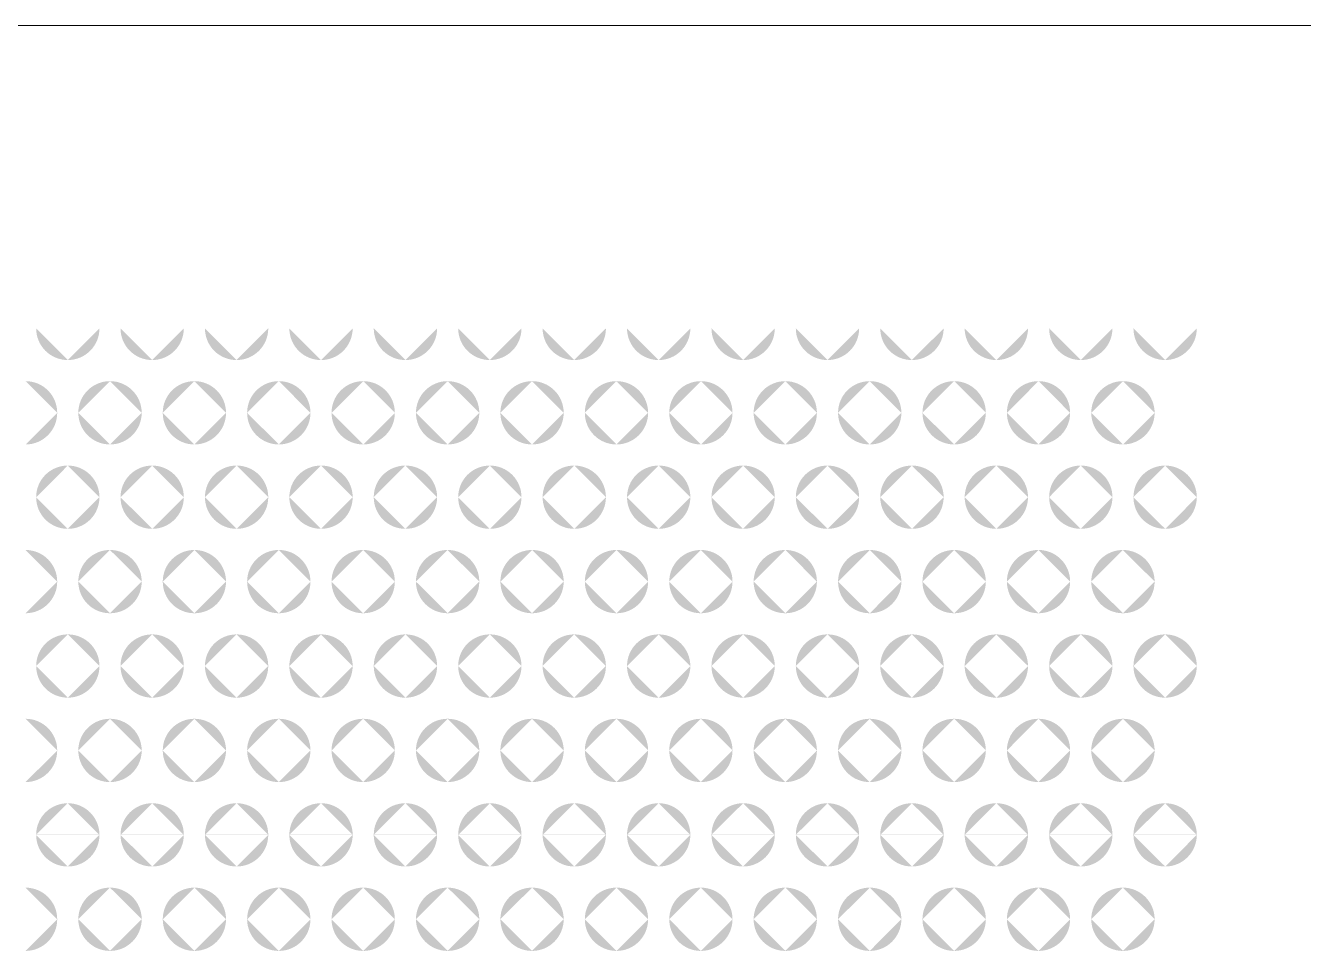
# Model space of a CAD drawing. Header units: millimetres. Extents: x 53 to 536, y 329 to 488.
# Drawn here: x 473.61 to 503.89, y 465.65 to 487.53 of the extents above; entities that cross this region are included whole.
import ezdxf

# ---------------------------------------------------------------- set-up
doc = ezdxf.new("R2010")
doc.units = ezdxf.units.MM
doc.header["$MEASUREMENT"] = 0

msp = doc.modelspace()

# ---------------------------------------------------------------- hatches: boundary and pattern name
at = {"transparency": 33554559}
h = msp.add_hatch(color=256, dxfattribs=at)
h.paths.add_polyline_path([(473.606, 477.6), (473.606, 479.101)], flags=0)
h.paths.add_polyline_path([(474.356, 478.35, 0.414244), (473.606, 479.101)], flags=0)
h.paths.add_polyline_path([(473.606, 477.6, 0.413542), (474.356, 478.35)], flags=0)
h.paths.add_polyline_path([(477.607, 479.101), (477.607, 477.6)], flags=0)
h.paths.add_polyline_path([(476.857, 478.35, 0.41381), (477.607, 477.6)], flags=0)
h.paths.add_polyline_path([(477.607, 479.101, 0.414512), (476.857, 478.35)], flags=0)
h.paths.add_polyline_path([(474.856, 478.35, 0.413325), (475.606, 477.6)], flags=0)
h.paths.add_polyline_path([(475.606, 479.101, 0.414027), (474.856, 478.35)], flags=0)
h.paths.add_polyline_path([(476.358, 478.35, 0.413977), (475.606, 479.101)], flags=0)
h.paths.add_polyline_path([(475.606, 477.6, 0.413274), (476.358, 478.35)], flags=0)
h.paths.add_polyline_path([(475.357, 476.35), (473.857, 476.35)], flags=0)
h.paths.add_polyline_path([(474.606, 477.1, 0.415048), (473.857, 476.35)], flags=0)
h.paths.add_polyline_path([(475.357, 476.35, 0.414997), (474.606, 477.1)], flags=0)
h.paths.add_polyline_path([(477.356, 476.35), (475.856, 476.35)], flags=0)
h.paths.add_polyline_path([(476.607, 477.1, 0.414512), (475.856, 476.35)], flags=0)
h.paths.add_polyline_path([(477.356, 476.35, 0.415048), (476.607, 477.1)], flags=0)
h.paths.add_polyline_path([(473.857, 480.351), (475.357, 480.351)], flags=0)
h.paths.add_polyline_path([(474.606, 479.601, 0.414512), (475.357, 480.351)], flags=0)
h.paths.add_polyline_path([(473.857, 480.351, 0.414563), (474.606, 479.601)], flags=0)
h.paths.add_polyline_path([(475.856, 480.351), (477.356, 480.351)], flags=0)
h.paths.add_polyline_path([(476.607, 479.601, 0.414563), (477.356, 480.351)], flags=0)
h.paths.add_polyline_path([(475.856, 480.351, 0.414027), (476.607, 479.601)], flags=0)
h = msp.add_hatch(color=256, dxfattribs=at)
h.paths.add_polyline_path([(477.607, 477.6), (477.607, 479.101)], flags=0)
h.paths.add_polyline_path([(478.356, 478.35, 0.414779), (477.607, 479.101)], flags=0)
h.paths.add_polyline_path([(477.607, 477.6, 0.414078), (478.356, 478.35)], flags=0)
h.paths.add_polyline_path([(481.607, 479.101), (481.607, 477.6)], flags=0)
h.paths.add_polyline_path([(480.857, 478.35, 0.414295), (481.607, 477.6)], flags=0)
h.paths.add_polyline_path([(481.607, 479.101, 0.414997), (480.857, 478.35)], flags=0)
h.paths.add_polyline_path([(478.856, 478.35, 0.413274), (479.608, 477.6)], flags=0)
h.paths.add_polyline_path([(479.608, 479.101, 0.413977), (478.856, 478.35)], flags=0)
h.paths.add_polyline_path([(480.357, 478.35, 0.414294), (479.608, 479.101)], flags=0)
h.paths.add_polyline_path([(479.608, 477.6, 0.413592), (480.357, 478.35)], flags=0)
h.paths.add_polyline_path([(479.357, 476.35), (477.857, 476.35)], flags=0)
h.paths.add_polyline_path([(478.607, 477.1, 0.41478), (477.857, 476.35)], flags=0)
h.paths.add_polyline_path([(479.357, 476.35, 0.41478), (478.607, 477.1)], flags=0)
h.paths.add_polyline_path([(481.357, 476.35), (479.857, 476.35)], flags=0)
h.paths.add_polyline_path([(480.607, 477.1, 0.41478), (479.857, 476.35)], flags=0)
h.paths.add_polyline_path([(481.357, 476.35, 0.415265), (480.607, 477.1)], flags=0)
h.paths.add_polyline_path([(477.857, 480.351), (479.357, 480.351)], flags=0)
h.paths.add_polyline_path([(478.607, 479.601, 0.414295), (479.357, 480.351)], flags=0)
h.paths.add_polyline_path([(477.857, 480.351, 0.414295), (478.607, 479.601)], flags=0)
h.paths.add_polyline_path([(479.857, 480.351), (481.357, 480.351)], flags=0)
h.paths.add_polyline_path([(480.607, 479.601, 0.41478), (481.357, 480.351)], flags=0)
h.paths.add_polyline_path([(479.857, 480.351, 0.414295), (480.607, 479.601)], flags=0)
h = msp.add_hatch(color=256, dxfattribs=at)
h.paths.add_polyline_path([(481.607, 477.6), (481.607, 479.101)], flags=0)
h.paths.add_polyline_path([(482.357, 478.35, 0.414997), (481.607, 479.101)], flags=0)
h.paths.add_polyline_path([(481.607, 477.6, 0.414295), (482.357, 478.35)], flags=0)
h.paths.add_polyline_path([(485.608, 479.101), (485.608, 477.6)], flags=0)
h.paths.add_polyline_path([(484.858, 478.35, 0.41381), (485.608, 477.6)], flags=0)
h.paths.add_polyline_path([(485.608, 479.101, 0.414512), (484.858, 478.35)], flags=0)
h.paths.add_polyline_path([(482.857, 478.35, 0.413542), (483.608, 477.6)], flags=0)
h.paths.add_polyline_path([(483.608, 479.101, 0.414244), (482.857, 478.35)], flags=0)
h.paths.add_polyline_path([(484.358, 478.35, 0.414512), (483.608, 479.101)], flags=0)
h.paths.add_polyline_path([(483.608, 477.6, 0.41381), (484.358, 478.35)], flags=0)
h.paths.add_polyline_path([(483.359, 476.35), (481.857, 476.35)], flags=0)
h.paths.add_polyline_path([(482.607, 477.1, 0.41478), (481.857, 476.35)], flags=0)
h.paths.add_polyline_path([(483.359, 476.35, 0.414244), (482.607, 477.1)], flags=0)
h.paths.add_polyline_path([(485.358, 476.35), (483.858, 476.35)], flags=0)
h.paths.add_polyline_path([(484.608, 477.1, 0.41478), (483.858, 476.35)], flags=0)
h.paths.add_polyline_path([(485.358, 476.35, 0.41478), (484.608, 477.1)], flags=0)
h.paths.add_polyline_path([(481.857, 480.351), (483.359, 480.351)], flags=0)
h.paths.add_polyline_path([(482.607, 479.601, 0.413759), (483.359, 480.351)], flags=0)
h.paths.add_polyline_path([(481.857, 480.351, 0.414295), (482.607, 479.601)], flags=0)
h.paths.add_polyline_path([(483.858, 480.351), (485.358, 480.351)], flags=0)
h.paths.add_polyline_path([(484.608, 479.601, 0.414295), (485.358, 480.351)], flags=0)
h.paths.add_polyline_path([(483.858, 480.351, 0.414295), (484.608, 479.601)], flags=0)
h = msp.add_hatch(color=256, dxfattribs=at)
h.paths.add_polyline_path([(485.608, 477.6), (485.608, 479.101)], flags=0)
h.paths.add_polyline_path([(486.358, 478.35, 0.414997), (485.608, 479.101)], flags=0)
h.paths.add_polyline_path([(485.608, 477.6, 0.414295), (486.358, 478.35)], flags=0)
h.paths.add_polyline_path([(489.609, 479.101), (489.609, 477.6)], flags=0)
h.paths.add_polyline_path([(488.86, 478.35, 0.414295), (489.609, 477.6)], flags=0)
h.paths.add_polyline_path([(489.609, 479.101, 0.414997), (488.86, 478.35)], flags=0)
h.paths.add_polyline_path([(486.859, 478.35, 0.414027), (487.609, 477.6)], flags=0)
h.paths.add_polyline_path([(487.609, 479.101, 0.414729), (486.859, 478.35)], flags=0)
h.paths.add_polyline_path([(488.359, 478.35, 0.414512), (487.609, 479.101)], flags=0)
h.paths.add_polyline_path([(487.609, 477.6, 0.41381), (488.359, 478.35)], flags=0)
h.paths.add_polyline_path([(487.359, 476.35), (485.859, 476.35)], flags=0)
h.paths.add_polyline_path([(486.608, 477.1, 0.41478), (485.859, 476.35)], flags=0)
h.paths.add_polyline_path([(487.359, 476.35, 0.414512), (486.608, 477.1)], flags=0)
h.paths.add_polyline_path([(489.359, 476.35), (487.859, 476.35)], flags=0)
h.paths.add_polyline_path([(488.609, 477.1, 0.414997), (487.859, 476.35)], flags=0)
h.paths.add_polyline_path([(489.359, 476.35, 0.41478), (488.609, 477.1)], flags=0)
h.paths.add_polyline_path([(485.859, 480.351), (487.359, 480.351)], flags=0)
h.paths.add_polyline_path([(486.608, 479.601, 0.414027), (487.359, 480.351)], flags=0)
h.paths.add_polyline_path([(485.859, 480.351, 0.414295), (486.608, 479.601)], flags=0)
h.paths.add_polyline_path([(487.859, 480.351), (489.359, 480.351)], flags=0)
h.paths.add_polyline_path([(488.609, 479.601, 0.414295), (489.359, 480.351)], flags=0)
h.paths.add_polyline_path([(487.859, 480.351, 0.414512), (488.609, 479.601)], flags=0)
h = msp.add_hatch(color=256, dxfattribs=at)
h.paths.add_polyline_path([(489.609, 477.6), (489.609, 479.101)], flags=0)
h.paths.add_polyline_path([(490.359, 478.35, 0.414027), (489.609, 479.101)], flags=0)
h.paths.add_polyline_path([(489.609, 477.6, 0.413325), (490.359, 478.35)], flags=0)
h.paths.add_polyline_path([(493.611, 479.101), (493.611, 477.6)], flags=0)
h.paths.add_polyline_path([(492.86, 478.35, 0.414027), (493.611, 477.6)], flags=0)
h.paths.add_polyline_path([(493.611, 479.101, 0.414729), (492.86, 478.35)], flags=0)
h.paths.add_polyline_path([(490.86, 478.35, 0.414027), (491.611, 477.6)], flags=0)
h.paths.add_polyline_path([(491.611, 479.101, 0.414729), (490.86, 478.35)], flags=0)
h.paths.add_polyline_path([(492.359, 478.35, 0.413809), (491.611, 479.101)], flags=0)
h.paths.add_polyline_path([(491.611, 477.6, 0.413107), (492.359, 478.35)], flags=0)
h.paths.add_polyline_path([(491.36, 476.35), (489.86, 476.35)], flags=0)
h.paths.add_polyline_path([(490.61, 477.1, 0.41478), (489.86, 476.35)], flags=0)
h.paths.add_polyline_path([(491.36, 476.35, 0.414512), (490.61, 477.1)], flags=0)
h.paths.add_polyline_path([(493.36, 476.35), (491.859, 476.35)], flags=0)
h.paths.add_polyline_path([(492.611, 477.1, 0.414728), (491.859, 476.35)], flags=0)
h.paths.add_polyline_path([(493.36, 476.35, 0.41478), (492.611, 477.1)], flags=0)
h.paths.add_polyline_path([(489.86, 480.351), (491.36, 480.351)], flags=0)
h.paths.add_polyline_path([(490.61, 479.601, 0.414027), (491.36, 480.351)], flags=0)
h.paths.add_polyline_path([(489.86, 480.351, 0.414295), (490.61, 479.601)], flags=0)
h.paths.add_polyline_path([(491.859, 480.351), (493.36, 480.351)], flags=0)
h.paths.add_polyline_path([(492.611, 479.601, 0.414295), (493.36, 480.351)], flags=0)
h.paths.add_polyline_path([(491.859, 480.351, 0.414243), (492.611, 479.601)], flags=0)
h = msp.add_hatch(color=256, dxfattribs=at)
h.paths.add_polyline_path([(493.611, 477.6), (493.611, 479.101)], flags=0)
h.paths.add_polyline_path([(494.36, 478.35, 0.414294), (493.611, 479.101)], flags=0)
h.paths.add_polyline_path([(493.611, 477.6, 0.413592), (494.36, 478.35)], flags=0)
h.paths.add_polyline_path([(497.61, 479.101), (497.61, 477.6)], flags=0)
h.paths.add_polyline_path([(496.861, 478.35, 0.413592), (497.61, 477.6)], flags=0)
h.paths.add_polyline_path([(497.61, 479.101, 0.414294), (496.861, 478.35)], flags=0)
h.paths.add_polyline_path([(494.86, 478.35, 0.413759), (495.612, 477.6)], flags=0)
h.paths.add_polyline_path([(495.612, 479.101, 0.414461), (494.86, 478.35)], flags=0)
h.paths.add_polyline_path([(496.362, 478.35, 0.413542), (495.612, 479.101)], flags=0)
h.paths.add_polyline_path([(495.612, 477.6, 0.41284), (496.362, 478.35)], flags=0)
h.paths.add_polyline_path([(495.362, 476.35), (493.86, 476.35)], flags=0)
h.paths.add_polyline_path([(494.609, 477.1, 0.414078), (493.86, 476.35)], flags=0)
h.paths.add_polyline_path([(495.362, 476.35, 0.41446), (494.609, 477.1)], flags=0)
h.paths.add_polyline_path([(497.361, 476.35), (495.861, 476.35)], flags=0)
h.paths.add_polyline_path([(496.611, 477.1, 0.41478), (495.861, 476.35)], flags=0)
h.paths.add_polyline_path([(497.361, 476.35, 0.41478), (496.611, 477.1)], flags=0)
h.paths.add_polyline_path([(493.86, 480.351), (495.362, 480.351)], flags=0)
h.paths.add_polyline_path([(494.609, 479.601, 0.413975), (495.362, 480.351)], flags=0)
h.paths.add_polyline_path([(493.86, 480.351, 0.413592), (494.609, 479.601)], flags=0)
h.paths.add_polyline_path([(495.861, 480.351), (497.361, 480.351)], flags=0)
h.paths.add_polyline_path([(496.611, 479.601, 0.414295), (497.361, 480.351)], flags=0)
h.paths.add_polyline_path([(495.861, 480.351, 0.414295), (496.611, 479.601)], flags=0)
h = msp.add_hatch(color=256, dxfattribs=at)
h.paths.add_polyline_path([(497.61, 477.6), (497.61, 479.101)], flags=0)
h.paths.add_polyline_path([(498.36, 478.35, 0.414997), (497.61, 479.101)], flags=0)
h.paths.add_polyline_path([(497.61, 477.6, 0.414295), (498.36, 478.35)], flags=0)
h.paths.add_polyline_path([(498.86, 478.35, 0.413057), (499.611, 477.6)], flags=0)
h.paths.add_polyline_path([(499.611, 479.101, 0.41376), (498.86, 478.35)], flags=0)
h.paths.add_polyline_path([(500.362, 478.35, 0.414244), (499.611, 479.101)], flags=0)
h.paths.add_polyline_path([(499.611, 477.6, 0.413542), (500.362, 478.35)], flags=0)
h.paths.add_polyline_path([(499.362, 476.35), (497.862, 476.35)], flags=0)
h.paths.add_polyline_path([(498.611, 477.1, 0.415048), (497.862, 476.35)], flags=0)
h.paths.add_polyline_path([(499.362, 476.35, 0.414512), (498.611, 477.1)], flags=0)
h.paths.add_polyline_path([(501.361, 476.35), (499.86, 476.35)], flags=0)
h.paths.add_polyline_path([(500.612, 477.1, 0.415212), (499.86, 476.35)], flags=0)
h.paths.add_polyline_path([(501.361, 476.35, 0.414563), (500.612, 477.1)], flags=0)
h.paths.add_polyline_path([(497.862, 480.351), (499.362, 480.351)], flags=0)
h.paths.add_polyline_path([(498.611, 479.601, 0.414027), (499.362, 480.351)], flags=0)
h.paths.add_polyline_path([(497.862, 480.351, 0.414563), (498.611, 479.601)], flags=0)
h.paths.add_polyline_path([(499.86, 480.351), (501.361, 480.351)], flags=0)
h.paths.add_polyline_path([(500.612, 479.601, 0.414077), (501.361, 480.351)], flags=0)
h.paths.add_polyline_path([(499.86, 480.351, 0.414728), (500.612, 479.601)], flags=0)
h = msp.add_hatch(color=256, dxfattribs=at)
h.paths.add_polyline_path([(473.606, 473.599), (473.606, 475.099)], flags=0)
h.paths.add_polyline_path([(474.356, 474.349, 0.41376), (473.606, 475.099)], flags=0)
h.paths.add_polyline_path([(473.606, 473.599, 0.413542), (474.356, 474.349)], flags=0)
h.paths.add_polyline_path([(477.607, 475.099), (477.607, 473.599)], flags=0)
h.paths.add_polyline_path([(476.857, 474.349, 0.41381), (477.607, 473.599)], flags=0)
h.paths.add_polyline_path([(477.607, 475.099, 0.414027), (476.857, 474.349)], flags=0)
h.paths.add_polyline_path([(474.856, 474.349, 0.413325), (475.606, 473.599)], flags=0)
h.paths.add_polyline_path([(475.606, 475.099, 0.413542), (474.856, 474.349)], flags=0)
h.paths.add_polyline_path([(476.358, 474.349, 0.413492), (475.606, 475.099)], flags=0)
h.paths.add_polyline_path([(475.606, 473.599, 0.413274), (476.358, 474.349)], flags=0)
h.paths.add_polyline_path([(475.357, 472.349), (473.857, 472.349)], flags=0)
h.paths.add_polyline_path([(474.606, 473.098, 0.414078), (473.857, 472.349)], flags=0)
h.paths.add_polyline_path([(475.357, 472.349, 0.414027), (474.606, 473.098)], flags=0)
h.paths.add_polyline_path([(477.356, 472.349), (475.856, 472.349)], flags=0)
h.paths.add_polyline_path([(476.607, 473.098, 0.413542), (475.856, 472.349)], flags=0)
h.paths.add_polyline_path([(477.356, 472.349, 0.414078), (476.607, 473.098)], flags=0)
h.paths.add_polyline_path([(473.857, 476.35), (475.357, 476.35)], flags=0)
h.paths.add_polyline_path([(474.606, 475.6, 0.414997), (475.357, 476.35)], flags=0)
h.paths.add_polyline_path([(473.857, 476.35, 0.415048), (474.606, 475.6)], flags=0)
h.paths.add_polyline_path([(475.856, 476.35), (477.356, 476.35)], flags=0)
h.paths.add_polyline_path([(476.607, 475.6, 0.415048), (477.356, 476.35)], flags=0)
h.paths.add_polyline_path([(475.856, 476.35, 0.414512), (476.607, 475.6)], flags=0)
h = msp.add_hatch(color=256, dxfattribs=at)
h.paths.add_polyline_path([(477.607, 473.599), (477.607, 475.099)], flags=0)
h.paths.add_polyline_path([(478.356, 474.349, 0.414294), (477.607, 475.099)], flags=0)
h.paths.add_polyline_path([(477.607, 473.599, 0.414078), (478.356, 474.349)], flags=0)
h.paths.add_polyline_path([(481.607, 475.099), (481.607, 473.599)], flags=0)
h.paths.add_polyline_path([(480.857, 474.349, 0.414295), (481.607, 473.599)], flags=0)
h.paths.add_polyline_path([(481.607, 475.099, 0.414512), (480.857, 474.349)], flags=0)
h.paths.add_polyline_path([(478.856, 474.349, 0.413274), (479.608, 473.599)], flags=0)
h.paths.add_polyline_path([(479.608, 475.099, 0.413492), (478.856, 474.349)], flags=0)
h.paths.add_polyline_path([(480.357, 474.349, 0.413809), (479.608, 475.099)], flags=0)
h.paths.add_polyline_path([(479.608, 473.599, 0.413592), (480.357, 474.349)], flags=0)
h.paths.add_polyline_path([(479.357, 472.349), (477.857, 472.349)], flags=0)
h.paths.add_polyline_path([(478.607, 473.098, 0.41381), (477.857, 472.349)], flags=0)
h.paths.add_polyline_path([(479.357, 472.349, 0.41381), (478.607, 473.098)], flags=0)
h.paths.add_polyline_path([(481.357, 472.349), (479.857, 472.349)], flags=0)
h.paths.add_polyline_path([(480.607, 473.098, 0.41381), (479.857, 472.349)], flags=0)
h.paths.add_polyline_path([(481.357, 472.349, 0.414295), (480.607, 473.098)], flags=0)
h.paths.add_polyline_path([(477.857, 476.35), (479.357, 476.35)], flags=0)
h.paths.add_polyline_path([(478.607, 475.6, 0.41478), (479.357, 476.35)], flags=0)
h.paths.add_polyline_path([(477.857, 476.35, 0.41478), (478.607, 475.6)], flags=0)
h.paths.add_polyline_path([(479.857, 476.35), (481.357, 476.35)], flags=0)
h.paths.add_polyline_path([(480.607, 475.6, 0.415265), (481.357, 476.35)], flags=0)
h.paths.add_polyline_path([(479.857, 476.35, 0.41478), (480.607, 475.6)], flags=0)
h = msp.add_hatch(color=256, dxfattribs=at)
h.paths.add_polyline_path([(481.607, 473.599), (481.607, 475.099)], flags=0)
h.paths.add_polyline_path([(482.357, 474.349, 0.414512), (481.607, 475.099)], flags=0)
h.paths.add_polyline_path([(481.607, 473.599, 0.414295), (482.357, 474.349)], flags=0)
h.paths.add_polyline_path([(485.608, 475.099), (485.608, 473.599)], flags=0)
h.paths.add_polyline_path([(484.858, 474.349, 0.41381), (485.608, 473.599)], flags=0)
h.paths.add_polyline_path([(485.608, 475.099, 0.414027), (484.858, 474.349)], flags=0)
h.paths.add_polyline_path([(482.857, 474.349, 0.413542), (483.608, 473.599)], flags=0)
h.paths.add_polyline_path([(483.608, 475.099, 0.41376), (482.857, 474.349)], flags=0)
h.paths.add_polyline_path([(484.358, 474.349, 0.414027), (483.608, 475.099)], flags=0)
h.paths.add_polyline_path([(483.608, 473.599, 0.41381), (484.358, 474.349)], flags=0)
h.paths.add_polyline_path([(483.359, 472.349), (481.857, 472.349)], flags=0)
h.paths.add_polyline_path([(482.607, 473.098, 0.41381), (481.857, 472.349)], flags=0)
h.paths.add_polyline_path([(483.359, 472.349, 0.413274), (482.607, 473.098)], flags=0)
h.paths.add_polyline_path([(485.358, 472.349), (483.858, 472.349)], flags=0)
h.paths.add_polyline_path([(484.608, 473.098, 0.41381), (483.858, 472.349)], flags=0)
h.paths.add_polyline_path([(485.358, 472.349, 0.41381), (484.608, 473.098)], flags=0)
h.paths.add_polyline_path([(481.857, 476.35), (483.359, 476.35)], flags=0)
h.paths.add_polyline_path([(482.607, 475.6, 0.414244), (483.359, 476.35)], flags=0)
h.paths.add_polyline_path([(481.857, 476.35, 0.41478), (482.607, 475.6)], flags=0)
h.paths.add_polyline_path([(483.858, 476.35), (485.358, 476.35)], flags=0)
h.paths.add_polyline_path([(484.608, 475.6, 0.41478), (485.358, 476.35)], flags=0)
h.paths.add_polyline_path([(483.858, 476.35, 0.41478), (484.608, 475.6)], flags=0)
h = msp.add_hatch(color=256, dxfattribs=at)
h.paths.add_polyline_path([(485.608, 473.599), (485.608, 475.099)], flags=0)
h.paths.add_polyline_path([(486.358, 474.349, 0.414512), (485.608, 475.099)], flags=0)
h.paths.add_polyline_path([(485.608, 473.599, 0.414295), (486.358, 474.349)], flags=0)
h.paths.add_polyline_path([(489.609, 475.099), (489.609, 473.599)], flags=0)
h.paths.add_polyline_path([(488.86, 474.349, 0.414295), (489.609, 473.599)], flags=0)
h.paths.add_polyline_path([(489.609, 475.099, 0.414512), (488.86, 474.349)], flags=0)
h.paths.add_polyline_path([(486.859, 474.349, 0.414027), (487.609, 473.599)], flags=0)
h.paths.add_polyline_path([(487.609, 475.099, 0.414244), (486.859, 474.349)], flags=0)
h.paths.add_polyline_path([(488.359, 474.349, 0.414027), (487.609, 475.099)], flags=0)
h.paths.add_polyline_path([(487.609, 473.599, 0.41381), (488.359, 474.349)], flags=0)
h.paths.add_polyline_path([(487.359, 472.349), (485.859, 472.349)], flags=0)
h.paths.add_polyline_path([(486.608, 473.098, 0.41381), (485.859, 472.349)], flags=0)
h.paths.add_polyline_path([(487.359, 472.349, 0.413542), (486.608, 473.098)], flags=0)
h.paths.add_polyline_path([(489.359, 472.349), (487.859, 472.349)], flags=0)
h.paths.add_polyline_path([(488.609, 473.098, 0.414027), (487.859, 472.349)], flags=0)
h.paths.add_polyline_path([(489.359, 472.349, 0.41381), (488.609, 473.098)], flags=0)
h.paths.add_polyline_path([(485.859, 476.35), (487.359, 476.35)], flags=0)
h.paths.add_polyline_path([(486.608, 475.6, 0.414512), (487.359, 476.35)], flags=0)
h.paths.add_polyline_path([(485.859, 476.35, 0.41478), (486.608, 475.6)], flags=0)
h.paths.add_polyline_path([(487.859, 476.35), (489.359, 476.35)], flags=0)
h.paths.add_polyline_path([(488.609, 475.6, 0.41478), (489.359, 476.35)], flags=0)
h.paths.add_polyline_path([(487.859, 476.35, 0.414997), (488.609, 475.6)], flags=0)
h = msp.add_hatch(color=256, dxfattribs=at)
h.paths.add_polyline_path([(489.609, 473.599), (489.609, 475.099)], flags=0)
h.paths.add_polyline_path([(490.359, 474.349, 0.413542), (489.609, 475.099)], flags=0)
h.paths.add_polyline_path([(489.609, 473.599, 0.413325), (490.359, 474.349)], flags=0)
h.paths.add_polyline_path([(493.611, 475.099), (493.611, 473.599)], flags=0)
h.paths.add_polyline_path([(492.86, 474.349, 0.414027), (493.611, 473.599)], flags=0)
h.paths.add_polyline_path([(493.611, 475.099, 0.414244), (492.86, 474.349)], flags=0)
h.paths.add_polyline_path([(490.86, 474.349, 0.414027), (491.611, 473.599)], flags=0)
h.paths.add_polyline_path([(491.611, 475.099, 0.414244), (490.86, 474.349)], flags=0)
h.paths.add_polyline_path([(492.359, 474.349, 0.413324), (491.611, 475.099)], flags=0)
h.paths.add_polyline_path([(491.611, 473.599, 0.413107), (492.359, 474.349)], flags=0)
h.paths.add_polyline_path([(491.36, 472.349), (489.86, 472.349)], flags=0)
h.paths.add_polyline_path([(490.61, 473.098, 0.41381), (489.86, 472.349)], flags=0)
h.paths.add_polyline_path([(491.36, 472.349, 0.413542), (490.61, 473.098)], flags=0)
h.paths.add_polyline_path([(493.36, 472.349), (491.859, 472.349)], flags=0)
h.paths.add_polyline_path([(492.611, 473.098, 0.413759), (491.859, 472.349)], flags=0)
h.paths.add_polyline_path([(493.36, 472.349, 0.41381), (492.611, 473.098)], flags=0)
h.paths.add_polyline_path([(489.86, 476.35), (491.36, 476.35)], flags=0)
h.paths.add_polyline_path([(490.61, 475.6, 0.414512), (491.36, 476.35)], flags=0)
h.paths.add_polyline_path([(489.86, 476.35, 0.41478), (490.61, 475.6)], flags=0)
h.paths.add_polyline_path([(491.859, 476.35), (493.36, 476.35)], flags=0)
h.paths.add_polyline_path([(492.611, 475.6, 0.41478), (493.36, 476.35)], flags=0)
h.paths.add_polyline_path([(491.859, 476.35, 0.414728), (492.611, 475.6)], flags=0)
h = msp.add_hatch(color=256, dxfattribs=at)
h.paths.add_polyline_path([(493.611, 473.599), (493.611, 475.099)], flags=0)
h.paths.add_polyline_path([(494.36, 474.349, 0.413809), (493.611, 475.099)], flags=0)
h.paths.add_polyline_path([(493.611, 473.599, 0.413592), (494.36, 474.349)], flags=0)
h.paths.add_polyline_path([(497.61, 475.099), (497.61, 473.599)], flags=0)
h.paths.add_polyline_path([(496.861, 474.349, 0.413592), (497.61, 473.599)], flags=0)
h.paths.add_polyline_path([(497.61, 475.099, 0.413809), (496.861, 474.349)], flags=0)
h.paths.add_polyline_path([(494.86, 474.349, 0.413759), (495.612, 473.599)], flags=0)
h.paths.add_polyline_path([(495.612, 475.099, 0.413976), (494.86, 474.349)], flags=0)
h.paths.add_polyline_path([(496.362, 474.349, 0.413057), (495.612, 475.099)], flags=0)
h.paths.add_polyline_path([(495.612, 473.599, 0.41284), (496.362, 474.349)], flags=0)
h.paths.add_polyline_path([(495.362, 472.349), (493.86, 472.349)], flags=0)
h.paths.add_polyline_path([(494.609, 473.098, 0.413107), (493.86, 472.349)], flags=0)
h.paths.add_polyline_path([(495.362, 472.349, 0.41349), (494.609, 473.098)], flags=0)
h.paths.add_polyline_path([(497.361, 472.349), (495.861, 472.349)], flags=0)
h.paths.add_polyline_path([(496.611, 473.098, 0.41381), (495.861, 472.349)], flags=0)
h.paths.add_polyline_path([(497.361, 472.349, 0.41381), (496.611, 473.098)], flags=0)
h.paths.add_polyline_path([(493.86, 476.35), (495.362, 476.35)], flags=0)
h.paths.add_polyline_path([(494.609, 475.6, 0.41446), (495.362, 476.35)], flags=0)
h.paths.add_polyline_path([(493.86, 476.35, 0.414078), (494.609, 475.6)], flags=0)
h.paths.add_polyline_path([(495.861, 476.35), (497.361, 476.35)], flags=0)
h.paths.add_polyline_path([(496.611, 475.6, 0.41478), (497.361, 476.35)], flags=0)
h.paths.add_polyline_path([(495.861, 476.35, 0.41478), (496.611, 475.6)], flags=0)
h = msp.add_hatch(color=256, dxfattribs=at)
h.paths.add_polyline_path([(497.61, 473.599), (497.61, 475.099)], flags=0)
h.paths.add_polyline_path([(498.36, 474.349, 0.414512), (497.61, 475.099)], flags=0)
h.paths.add_polyline_path([(497.61, 473.599, 0.414295), (498.36, 474.349)], flags=0)
h.paths.add_polyline_path([(498.86, 474.349, 0.413057), (499.611, 473.599)], flags=0)
h.paths.add_polyline_path([(499.611, 475.099, 0.413275), (498.86, 474.349)], flags=0)
h.paths.add_polyline_path([(500.362, 474.349, 0.41376), (499.611, 475.099)], flags=0)
h.paths.add_polyline_path([(499.611, 473.599, 0.413542), (500.362, 474.349)], flags=0)
h.paths.add_polyline_path([(499.362, 472.349), (497.862, 472.349)], flags=0)
h.paths.add_polyline_path([(498.611, 473.098, 0.414078), (497.862, 472.349)], flags=0)
h.paths.add_polyline_path([(499.362, 472.349, 0.413542), (498.611, 473.098)], flags=0)
h.paths.add_polyline_path([(501.361, 472.349), (499.86, 472.349)], flags=0)
h.paths.add_polyline_path([(500.612, 473.098, 0.414243), (499.86, 472.349)], flags=0)
h.paths.add_polyline_path([(501.361, 472.349, 0.413592), (500.612, 473.098)], flags=0)
h.paths.add_polyline_path([(497.862, 476.35), (499.362, 476.35)], flags=0)
h.paths.add_polyline_path([(498.611, 475.6, 0.414512), (499.362, 476.35)], flags=0)
h.paths.add_polyline_path([(497.862, 476.35, 0.415048), (498.611, 475.6)], flags=0)
h.paths.add_polyline_path([(499.86, 476.35), (501.361, 476.35)], flags=0)
h.paths.add_polyline_path([(500.612, 475.6, 0.414563), (501.361, 476.35)], flags=0)
h.paths.add_polyline_path([(499.86, 476.35, 0.415212), (500.612, 475.6)], flags=0)
h = msp.add_hatch(color=256, dxfattribs=at)
h.paths.add_polyline_path([(473.606, 469.597), (473.606, 471.098)], flags=0)
h.paths.add_polyline_path([(474.356, 470.347, 0.41376), (473.606, 471.098)], flags=0)
h.paths.add_polyline_path([(473.606, 469.597, 0.41376), (474.356, 470.347)], flags=0)
h.paths.add_polyline_path([(477.607, 471.098), (477.607, 469.597)], flags=0)
h.paths.add_polyline_path([(476.857, 470.347, 0.414027), (477.607, 469.597)], flags=0)
h.paths.add_polyline_path([(477.607, 471.098, 0.414027), (476.857, 470.347)], flags=0)
h.paths.add_polyline_path([(474.856, 470.347, 0.413542), (475.606, 469.597)], flags=0)
h.paths.add_polyline_path([(475.606, 471.098, 0.413542), (474.856, 470.347)], flags=0)
h.paths.add_polyline_path([(476.358, 470.347, 0.413492), (475.606, 471.098)], flags=0)
h.paths.add_polyline_path([(475.606, 469.597, 0.413492), (476.358, 470.347)], flags=0)
h.paths.add_polyline_path([(475.357, 468.347), (473.857, 468.347)], flags=0)
h.paths.add_polyline_path([(474.606, 469.096, 0.414346), (473.857, 468.347)], flags=0)
h.paths.add_polyline_path([(475.357, 468.347, 0.414294), (474.606, 469.096)], flags=0)
h.paths.add_polyline_path([(477.356, 468.347), (475.856, 468.347)], flags=0)
h.paths.add_polyline_path([(476.607, 469.096, 0.413809), (475.856, 468.347)], flags=0)
h.paths.add_polyline_path([(477.356, 468.347, 0.414346), (476.607, 469.096)], flags=0)
h.paths.add_polyline_path([(473.857, 472.348), (473.857, 472.349), (475.357, 472.349), (475.357, 472.348)], flags=0)
h.paths.add_polyline_path([(474.606, 471.598, 0.414512), (475.357, 472.348)], flags=0)
h.paths.add_polyline_path([(473.857, 472.348, 0.414563), (474.606, 471.598)], flags=0)
h.paths.add_polyline_path([(475.856, 472.348), (475.856, 472.349), (477.356, 472.349), (477.356, 472.348)], flags=0)
h.paths.add_polyline_path([(476.607, 471.598, 0.414563), (477.356, 472.348)], flags=0)
h.paths.add_polyline_path([(475.856, 472.348, 0.414027), (476.607, 471.598)], flags=0)
h = msp.add_hatch(color=256, dxfattribs=at)
h.paths.add_polyline_path([(477.607, 469.597), (477.607, 471.098)], flags=0)
h.paths.add_polyline_path([(478.356, 470.347, 0.414294), (477.607, 471.098)], flags=0)
h.paths.add_polyline_path([(477.607, 469.597, 0.414294), (478.356, 470.347)], flags=0)
h.paths.add_polyline_path([(481.607, 471.098), (481.607, 469.597)], flags=0)
h.paths.add_polyline_path([(480.857, 470.347, 0.414512), (481.607, 469.597)], flags=0)
h.paths.add_polyline_path([(481.607, 471.098, 0.414512), (480.857, 470.347)], flags=0)
h.paths.add_polyline_path([(478.856, 470.347, 0.413492), (479.608, 469.597)], flags=0)
h.paths.add_polyline_path([(479.608, 471.098, 0.413492), (478.856, 470.347)], flags=0)
h.paths.add_polyline_path([(480.357, 470.347, 0.413809), (479.608, 471.098)], flags=0)
h.paths.add_polyline_path([(479.608, 469.597, 0.413809), (480.357, 470.347)], flags=0)
h.paths.add_polyline_path([(479.357, 468.347), (477.857, 468.347)], flags=0)
h.paths.add_polyline_path([(478.607, 469.096, 0.414077), (477.857, 468.347)], flags=0)
h.paths.add_polyline_path([(479.357, 468.347, 0.414077), (478.607, 469.096)], flags=0)
h.paths.add_polyline_path([(481.357, 468.347), (479.857, 468.347)], flags=0)
h.paths.add_polyline_path([(480.607, 469.096, 0.414077), (479.857, 468.347)], flags=0)
h.paths.add_polyline_path([(481.357, 468.347, 0.414563), (480.607, 469.096)], flags=0)
h.paths.add_polyline_path([(477.857, 472.348), (477.857, 472.349), (479.357, 472.349), (479.357, 472.348)], flags=0)
h.paths.add_polyline_path([(478.607, 471.598, 0.414295), (479.357, 472.348)], flags=0)
h.paths.add_polyline_path([(477.857, 472.348, 0.414295), (478.607, 471.598)], flags=0)
h.paths.add_polyline_path([(479.857, 472.348), (479.857, 472.349), (481.357, 472.349), (481.357, 472.348)], flags=0)
h.paths.add_polyline_path([(480.607, 471.598, 0.41478), (481.357, 472.348)], flags=0)
h.paths.add_polyline_path([(479.857, 472.348, 0.414295), (480.607, 471.598)], flags=0)
h = msp.add_hatch(color=256, dxfattribs=at)
h.paths.add_polyline_path([(481.607, 469.597), (481.607, 471.098)], flags=0)
h.paths.add_polyline_path([(482.357, 470.347, 0.414512), (481.607, 471.098)], flags=0)
h.paths.add_polyline_path([(481.607, 469.597, 0.414512), (482.357, 470.347)], flags=0)
h.paths.add_polyline_path([(485.608, 471.098), (485.608, 469.597)], flags=0)
h.paths.add_polyline_path([(484.858, 470.347, 0.414027), (485.608, 469.597)], flags=0)
h.paths.add_polyline_path([(485.608, 471.098, 0.414027), (484.858, 470.347)], flags=0)
h.paths.add_polyline_path([(482.857, 470.347, 0.41376), (483.608, 469.597)], flags=0)
h.paths.add_polyline_path([(483.608, 471.098, 0.41376), (482.857, 470.347)], flags=0)
h.paths.add_polyline_path([(484.358, 470.347, 0.414027), (483.608, 471.098)], flags=0)
h.paths.add_polyline_path([(483.608, 469.597, 0.414027), (484.358, 470.347)], flags=0)
h.paths.add_polyline_path([(483.359, 468.347), (481.857, 468.347)], flags=0)
h.paths.add_polyline_path([(482.607, 469.096, 0.414077), (481.857, 468.347)], flags=0)
h.paths.add_polyline_path([(483.359, 468.347, 0.41354), (482.607, 469.096)], flags=0)
h.paths.add_polyline_path([(485.358, 468.347), (483.858, 468.347)], flags=0)
h.paths.add_polyline_path([(484.608, 469.096, 0.414077), (483.858, 468.347)], flags=0)
h.paths.add_polyline_path([(485.358, 468.347, 0.414077), (484.608, 469.096)], flags=0)
h.paths.add_polyline_path([(481.857, 472.348), (481.857, 472.349), (483.359, 472.349), (483.359, 472.348)], flags=0)
h.paths.add_polyline_path([(482.607, 471.598, 0.413759), (483.359, 472.348)], flags=0)
h.paths.add_polyline_path([(481.857, 472.348, 0.414295), (482.607, 471.598)], flags=0)
h.paths.add_polyline_path([(483.858, 472.348), (483.858, 472.349), (485.358, 472.349), (485.358, 472.348)], flags=0)
h.paths.add_polyline_path([(484.608, 471.598, 0.414295), (485.358, 472.348)], flags=0)
h.paths.add_polyline_path([(483.858, 472.348, 0.414295), (484.608, 471.598)], flags=0)
h = msp.add_hatch(color=256, dxfattribs=at)
h.paths.add_polyline_path([(485.608, 469.597), (485.608, 471.098)], flags=0)
h.paths.add_polyline_path([(486.358, 470.347, 0.414512), (485.608, 471.098)], flags=0)
h.paths.add_polyline_path([(485.608, 469.597, 0.414512), (486.358, 470.347)], flags=0)
h.paths.add_polyline_path([(489.609, 471.098), (489.609, 469.597)], flags=0)
h.paths.add_polyline_path([(488.86, 470.347, 0.414512), (489.609, 469.597)], flags=0)
h.paths.add_polyline_path([(489.609, 471.098, 0.414512), (488.86, 470.347)], flags=0)
h.paths.add_polyline_path([(486.859, 470.347, 0.414244), (487.609, 469.597)], flags=0)
h.paths.add_polyline_path([(487.609, 471.098, 0.414244), (486.859, 470.347)], flags=0)
h.paths.add_polyline_path([(488.359, 470.347, 0.414027), (487.609, 471.098)], flags=0)
h.paths.add_polyline_path([(487.609, 469.597, 0.414027), (488.359, 470.347)], flags=0)
h.paths.add_polyline_path([(487.359, 468.347), (485.859, 468.347)], flags=0)
h.paths.add_polyline_path([(486.608, 469.096, 0.414077), (485.859, 468.347)], flags=0)
h.paths.add_polyline_path([(487.359, 468.347, 0.413809), (486.608, 469.096)], flags=0)
h.paths.add_polyline_path([(489.359, 468.347), (487.859, 468.347)], flags=0)
h.paths.add_polyline_path([(488.609, 469.096, 0.414294), (487.859, 468.347)], flags=0)
h.paths.add_polyline_path([(489.359, 468.347, 0.414077), (488.609, 469.096)], flags=0)
h.paths.add_polyline_path([(485.859, 472.348), (485.859, 472.349), (487.359, 472.349), (487.359, 472.348)], flags=0)
h.paths.add_polyline_path([(486.608, 471.598, 0.414027), (487.359, 472.348)], flags=0)
h.paths.add_polyline_path([(485.859, 472.348, 0.414295), (486.608, 471.598)], flags=0)
h.paths.add_polyline_path([(487.859, 472.348), (487.859, 472.349), (489.359, 472.349), (489.359, 472.348)], flags=0)
h.paths.add_polyline_path([(488.609, 471.598, 0.414295), (489.359, 472.348)], flags=0)
h.paths.add_polyline_path([(487.859, 472.348, 0.414512), (488.609, 471.598)], flags=0)
h = msp.add_hatch(color=256, dxfattribs=at)
h.paths.add_polyline_path([(489.609, 469.597), (489.609, 471.098)], flags=0)
h.paths.add_polyline_path([(490.359, 470.347, 0.413542), (489.609, 471.098)], flags=0)
h.paths.add_polyline_path([(489.609, 469.597, 0.413542), (490.359, 470.347)], flags=0)
h.paths.add_polyline_path([(493.611, 471.098), (493.611, 469.597)], flags=0)
h.paths.add_polyline_path([(492.86, 470.347, 0.414244), (493.611, 469.597)], flags=0)
h.paths.add_polyline_path([(493.611, 471.098, 0.414244), (492.86, 470.347)], flags=0)
h.paths.add_polyline_path([(490.86, 470.347, 0.414244), (491.611, 469.597)], flags=0)
h.paths.add_polyline_path([(491.611, 471.098, 0.414244), (490.86, 470.347)], flags=0)
h.paths.add_polyline_path([(492.359, 470.347, 0.413324), (491.611, 471.098)], flags=0)
h.paths.add_polyline_path([(491.611, 469.597, 0.413324), (492.359, 470.347)], flags=0)
h.paths.add_polyline_path([(491.36, 468.347), (489.86, 468.347)], flags=0)
h.paths.add_polyline_path([(490.61, 469.096, 0.414077), (489.86, 468.347)], flags=0)
h.paths.add_polyline_path([(491.36, 468.347, 0.413809), (490.61, 469.096)], flags=0)
h.paths.add_polyline_path([(493.36, 468.347), (491.859, 468.347)], flags=0)
h.paths.add_polyline_path([(492.611, 469.096, 0.414025), (491.859, 468.347)], flags=0)
h.paths.add_polyline_path([(493.36, 468.347, 0.414077), (492.611, 469.096)], flags=0)
h.paths.add_polyline_path([(489.86, 472.348), (489.86, 472.349), (491.36, 472.349), (491.36, 472.348)], flags=0)
h.paths.add_polyline_path([(490.61, 471.598, 0.414027), (491.36, 472.348)], flags=0)
h.paths.add_polyline_path([(489.86, 472.348, 0.414295), (490.61, 471.598)], flags=0)
h.paths.add_polyline_path([(491.859, 472.348), (491.859, 472.349), (493.36, 472.349), (493.36, 472.348)], flags=0)
h.paths.add_polyline_path([(492.611, 471.598, 0.414295), (493.36, 472.348)], flags=0)
h.paths.add_polyline_path([(491.859, 472.348, 0.414243), (492.611, 471.598)], flags=0)
h = msp.add_hatch(color=256, dxfattribs=at)
h.paths.add_polyline_path([(493.611, 469.597), (493.611, 471.098)], flags=0)
h.paths.add_polyline_path([(494.36, 470.347, 0.413809), (493.611, 471.098)], flags=0)
h.paths.add_polyline_path([(493.611, 469.597, 0.413809), (494.36, 470.347)], flags=0)
h.paths.add_polyline_path([(497.61, 471.098), (497.61, 469.597)], flags=0)
h.paths.add_polyline_path([(496.861, 470.347, 0.413809), (497.61, 469.597)], flags=0)
h.paths.add_polyline_path([(497.61, 471.098, 0.413809), (496.861, 470.347)], flags=0)
h.paths.add_polyline_path([(494.86, 470.347, 0.413976), (495.612, 469.597)], flags=0)
h.paths.add_polyline_path([(495.612, 471.098, 0.413976), (494.86, 470.347)], flags=0)
h.paths.add_polyline_path([(496.362, 470.347, 0.413057), (495.612, 471.098)], flags=0)
h.paths.add_polyline_path([(495.612, 469.597, 0.413057), (496.362, 470.347)], flags=0)
h.paths.add_polyline_path([(495.362, 468.347), (493.86, 468.347)], flags=0)
h.paths.add_polyline_path([(494.609, 469.096, 0.413374), (493.86, 468.347)], flags=0)
h.paths.add_polyline_path([(495.362, 468.347, 0.413756), (494.609, 469.096)], flags=0)
h.paths.add_polyline_path([(497.361, 468.347), (495.861, 468.347)], flags=0)
h.paths.add_polyline_path([(496.611, 469.096, 0.414077), (495.861, 468.347)], flags=0)
h.paths.add_polyline_path([(497.361, 468.347, 0.414077), (496.611, 469.096)], flags=0)
h.paths.add_polyline_path([(493.86, 472.348), (493.86, 472.349), (495.362, 472.349), (495.362, 472.348)], flags=0)
h.paths.add_polyline_path([(494.609, 471.598, 0.413975), (495.362, 472.348)], flags=0)
h.paths.add_polyline_path([(493.86, 472.348, 0.413592), (494.609, 471.598)], flags=0)
h.paths.add_polyline_path([(495.861, 472.348), (495.861, 472.349), (497.361, 472.349), (497.361, 472.348)], flags=0)
h.paths.add_polyline_path([(496.611, 471.598, 0.414295), (497.361, 472.348)], flags=0)
h.paths.add_polyline_path([(495.861, 472.348, 0.414295), (496.611, 471.598)], flags=0)
h = msp.add_hatch(color=256, dxfattribs=at)
h.paths.add_polyline_path([(497.61, 469.597), (497.61, 471.098)], flags=0)
h.paths.add_polyline_path([(498.36, 470.347, 0.414512), (497.61, 471.098)], flags=0)
h.paths.add_polyline_path([(497.61, 469.597, 0.414512), (498.36, 470.347)], flags=0)
h.paths.add_polyline_path([(498.86, 470.347, 0.413275), (499.611, 469.597)], flags=0)
h.paths.add_polyline_path([(499.611, 471.098, 0.413275), (498.86, 470.347)], flags=0)
h.paths.add_polyline_path([(500.362, 470.347, 0.41376), (499.611, 471.098)], flags=0)
h.paths.add_polyline_path([(499.611, 469.597, 0.41376), (500.362, 470.347)], flags=0)
h.paths.add_polyline_path([(499.362, 468.347), (497.862, 468.347)], flags=0)
h.paths.add_polyline_path([(498.611, 469.096, 0.414346), (497.862, 468.347)], flags=0)
h.paths.add_polyline_path([(499.362, 468.347, 0.413809), (498.611, 469.096)], flags=0)
h.paths.add_polyline_path([(501.361, 468.347), (499.86, 468.347)], flags=0)
h.paths.add_polyline_path([(500.612, 469.096, 0.414509), (499.86, 468.347)], flags=0)
h.paths.add_polyline_path([(501.361, 468.347, 0.41386), (500.612, 469.096)], flags=0)
h.paths.add_polyline_path([(497.862, 472.348), (497.862, 472.349), (499.362, 472.349), (499.362, 472.348)], flags=0)
h.paths.add_polyline_path([(498.611, 471.598, 0.414027), (499.362, 472.348)], flags=0)
h.paths.add_polyline_path([(497.862, 472.348, 0.414563), (498.611, 471.598)], flags=0)
h.paths.add_polyline_path([(499.86, 472.348), (499.86, 472.349), (501.361, 472.349), (501.361, 472.348)], flags=0)
h.paths.add_polyline_path([(500.612, 471.598, 0.414077), (501.361, 472.348)], flags=0)
h.paths.add_polyline_path([(499.86, 472.348, 0.414728), (500.612, 471.598)], flags=0)
h = msp.add_hatch(color=256, dxfattribs=at)
h.paths.add_polyline_path([(473.606, 465.595), (473.606, 467.095)], flags=0)
h.paths.add_polyline_path([(474.356, 466.346, 0.413809), (473.606, 467.095)], flags=0)
h.paths.add_polyline_path([(473.606, 465.595, 0.413492), (474.356, 466.346)], flags=0)
h.paths.add_polyline_path([(477.607, 467.095), (477.607, 465.595)], flags=0)
h.paths.add_polyline_path([(476.857, 466.346, 0.413759), (477.607, 465.595)], flags=0)
h.paths.add_polyline_path([(477.607, 467.095, 0.414077), (476.857, 466.346)], flags=0)
h.paths.add_polyline_path([(474.856, 466.346, 0.413274), (475.606, 465.595)], flags=0)
h.paths.add_polyline_path([(475.606, 467.095, 0.413592), (474.856, 466.346)], flags=0)
h.paths.add_polyline_path([(476.358, 466.346, 0.41354), (475.606, 467.095)], flags=0)
h.paths.add_polyline_path([(475.606, 465.595, 0.413226), (476.358, 466.346)], flags=0)
h.paths.add_polyline_path([(475.357, 464.345), (473.857, 464.345)], flags=0)
h.paths.add_polyline_path([(474.606, 465.094, 0.414832), (473.857, 464.345)], flags=0)
h.paths.add_polyline_path([(475.357, 464.345, 0.414779), (474.606, 465.094)], flags=0)
h.paths.add_polyline_path([(477.356, 464.345), (475.856, 464.345)], flags=0)
h.paths.add_polyline_path([(476.607, 465.094, 0.414294), (475.856, 464.345)], flags=0)
h.paths.add_polyline_path([(477.356, 464.345, 0.414832), (476.607, 465.094)], flags=0)
h.paths.add_polyline_path([(473.857, 468.346), (473.857, 468.347), (475.357, 468.347), (475.357, 468.346)], flags=0)
h.paths.add_polyline_path([(474.606, 467.596, 0.414244), (475.357, 468.346)], flags=0)
h.paths.add_polyline_path([(473.857, 468.346, 0.414294), (474.606, 467.596)], flags=0)
h.paths.add_polyline_path([(475.856, 468.346), (475.856, 468.347), (477.356, 468.347), (477.356, 468.346)], flags=0)
h.paths.add_polyline_path([(476.607, 467.596, 0.414294), (477.356, 468.346)], flags=0)
h.paths.add_polyline_path([(475.856, 468.346, 0.41376), (476.607, 467.596)], flags=0)
h = msp.add_hatch(color=256, dxfattribs=at)
h.paths.add_polyline_path([(477.607, 465.595), (477.607, 467.095)], flags=0)
h.paths.add_polyline_path([(478.356, 466.346, 0.414346), (477.607, 467.095)], flags=0)
h.paths.add_polyline_path([(477.607, 465.595, 0.414026), (478.356, 466.346)], flags=0)
h.paths.add_polyline_path([(481.607, 467.095), (481.607, 465.595)], flags=0)
h.paths.add_polyline_path([(480.857, 466.346, 0.414244), (481.607, 465.595)], flags=0)
h.paths.add_polyline_path([(481.607, 467.095, 0.414563), (480.857, 466.346)], flags=0)
h.paths.add_polyline_path([(478.856, 466.346, 0.413226), (479.608, 465.595)], flags=0)
h.paths.add_polyline_path([(479.608, 467.095, 0.41354), (478.856, 466.346)], flags=0)
h.paths.add_polyline_path([(480.357, 466.346, 0.41386), (479.608, 467.095)], flags=0)
h.paths.add_polyline_path([(479.608, 465.595, 0.41354), (480.357, 466.346)], flags=0)
h.paths.add_polyline_path([(479.357, 464.345), (477.857, 464.345)], flags=0)
h.paths.add_polyline_path([(478.607, 465.094, 0.414563), (477.857, 464.345)], flags=0)
h.paths.add_polyline_path([(479.357, 464.345, 0.414563), (478.607, 465.094)], flags=0)
h.paths.add_polyline_path([(481.357, 464.345), (479.857, 464.345)], flags=0)
h.paths.add_polyline_path([(480.607, 465.094, 0.414563), (479.857, 464.345)], flags=0)
h.paths.add_polyline_path([(481.357, 464.345, 0.415048), (480.607, 465.094)], flags=0)
h.paths.add_polyline_path([(477.857, 468.346), (477.857, 468.347), (479.357, 468.347), (479.357, 468.346)], flags=0)
h.paths.add_polyline_path([(478.607, 467.596, 0.414027), (479.357, 468.346)], flags=0)
h.paths.add_polyline_path([(477.857, 468.346, 0.414027), (478.607, 467.596)], flags=0)
h.paths.add_polyline_path([(479.857, 468.346), (479.857, 468.347), (481.357, 468.347), (481.357, 468.346)], flags=0)
h.paths.add_polyline_path([(480.607, 467.596, 0.414512), (481.357, 468.346)], flags=0)
h.paths.add_polyline_path([(479.857, 468.346, 0.414027), (480.607, 467.596)], flags=0)
h = msp.add_hatch(color=256, dxfattribs=at)
h.paths.add_polyline_path([(481.607, 465.595), (481.607, 467.095)], flags=0)
h.paths.add_polyline_path([(482.357, 466.346, 0.414563), (481.607, 467.095)], flags=0)
h.paths.add_polyline_path([(481.607, 465.595, 0.414244), (482.357, 466.346)], flags=0)
h.paths.add_polyline_path([(485.608, 467.095), (485.608, 465.595)], flags=0)
h.paths.add_polyline_path([(484.858, 466.346, 0.413759), (485.608, 465.595)], flags=0)
h.paths.add_polyline_path([(485.608, 467.095, 0.414077), (484.858, 466.346)], flags=0)
h.paths.add_polyline_path([(482.857, 466.346, 0.413492), (483.608, 465.595)], flags=0)
h.paths.add_polyline_path([(483.608, 467.095, 0.413809), (482.857, 466.346)], flags=0)
h.paths.add_polyline_path([(484.358, 466.346, 0.414077), (483.608, 467.095)], flags=0)
h.paths.add_polyline_path([(483.608, 465.595, 0.413759), (484.358, 466.346)], flags=0)
h.paths.add_polyline_path([(483.359, 464.345), (481.857, 464.345)], flags=0)
h.paths.add_polyline_path([(482.607, 465.094, 0.414563), (481.857, 464.345)], flags=0)
h.paths.add_polyline_path([(483.359, 464.345, 0.414026), (482.607, 465.094)], flags=0)
h.paths.add_polyline_path([(485.358, 464.345), (483.858, 464.345)], flags=0)
h.paths.add_polyline_path([(484.608, 465.094, 0.414563), (483.858, 464.345)], flags=0)
h.paths.add_polyline_path([(485.358, 464.345, 0.414563), (484.608, 465.094)], flags=0)
h.paths.add_polyline_path([(481.857, 468.346), (481.857, 468.347), (483.359, 468.347), (483.359, 468.346)], flags=0)
h.paths.add_polyline_path([(482.607, 467.596, 0.413492), (483.359, 468.346)], flags=0)
h.paths.add_polyline_path([(481.857, 468.346, 0.414027), (482.607, 467.596)], flags=0)
h.paths.add_polyline_path([(483.858, 468.346), (483.858, 468.347), (485.358, 468.347), (485.358, 468.346)], flags=0)
h.paths.add_polyline_path([(484.608, 467.596, 0.414027), (485.358, 468.346)], flags=0)
h.paths.add_polyline_path([(483.858, 468.346, 0.414027), (484.608, 467.596)], flags=0)
h = msp.add_hatch(color=256, dxfattribs=at)
h.paths.add_polyline_path([(485.608, 465.595), (485.608, 467.095)], flags=0)
h.paths.add_polyline_path([(486.358, 466.346, 0.414563), (485.608, 467.095)], flags=0)
h.paths.add_polyline_path([(485.608, 465.595, 0.414244), (486.358, 466.346)], flags=0)
h.paths.add_polyline_path([(489.609, 467.095), (489.609, 465.595)], flags=0)
h.paths.add_polyline_path([(488.86, 466.346, 0.414244), (489.609, 465.595)], flags=0)
h.paths.add_polyline_path([(489.609, 467.095, 0.414563), (488.86, 466.346)], flags=0)
h.paths.add_polyline_path([(486.859, 466.346, 0.413977), (487.609, 465.595)], flags=0)
h.paths.add_polyline_path([(487.609, 467.095, 0.414294), (486.859, 466.346)], flags=0)
h.paths.add_polyline_path([(488.359, 466.346, 0.414077), (487.609, 467.095)], flags=0)
h.paths.add_polyline_path([(487.609, 465.595, 0.413759), (488.359, 466.346)], flags=0)
h.paths.add_polyline_path([(487.359, 464.345), (485.859, 464.345)], flags=0)
h.paths.add_polyline_path([(486.608, 465.094, 0.414563), (485.859, 464.345)], flags=0)
h.paths.add_polyline_path([(487.359, 464.345, 0.414294), (486.608, 465.094)], flags=0)
h.paths.add_polyline_path([(489.359, 464.345), (487.859, 464.345)], flags=0)
h.paths.add_polyline_path([(488.609, 465.094, 0.414779), (487.859, 464.345)], flags=0)
h.paths.add_polyline_path([(489.359, 464.345, 0.414563), (488.609, 465.094)], flags=0)
h.paths.add_polyline_path([(485.859, 468.346), (485.859, 468.347), (487.359, 468.347), (487.359, 468.346)], flags=0)
h.paths.add_polyline_path([(486.608, 467.596, 0.41376), (487.359, 468.346)], flags=0)
h.paths.add_polyline_path([(485.859, 468.346, 0.414027), (486.608, 467.596)], flags=0)
h.paths.add_polyline_path([(487.859, 468.346), (487.859, 468.347), (489.359, 468.347), (489.359, 468.346)], flags=0)
h.paths.add_polyline_path([(488.609, 467.596, 0.414027), (489.359, 468.346)], flags=0)
h.paths.add_polyline_path([(487.859, 468.346, 0.414244), (488.609, 467.596)], flags=0)
h = msp.add_hatch(color=256, dxfattribs=at)
h.paths.add_polyline_path([(489.609, 465.595), (489.609, 467.095)], flags=0)
h.paths.add_polyline_path([(490.359, 466.346, 0.413592), (489.609, 467.095)], flags=0)
h.paths.add_polyline_path([(489.609, 465.595, 0.413274), (490.359, 466.346)], flags=0)
h.paths.add_polyline_path([(493.611, 467.095), (493.611, 465.595)], flags=0)
h.paths.add_polyline_path([(492.86, 466.346, 0.413977), (493.611, 465.595)], flags=0)
h.paths.add_polyline_path([(493.611, 467.095, 0.414294), (492.86, 466.346)], flags=0)
h.paths.add_polyline_path([(490.86, 466.346, 0.413977), (491.611, 465.595)], flags=0)
h.paths.add_polyline_path([(491.611, 467.095, 0.414294), (490.86, 466.346)], flags=0)
h.paths.add_polyline_path([(492.359, 466.346, 0.413374), (491.611, 467.095)], flags=0)
h.paths.add_polyline_path([(491.611, 465.595, 0.413055), (492.359, 466.346)], flags=0)
h.paths.add_polyline_path([(491.36, 464.345), (489.86, 464.345)], flags=0)
h.paths.add_polyline_path([(490.61, 465.094, 0.414563), (489.86, 464.345)], flags=0)
h.paths.add_polyline_path([(491.36, 464.345, 0.414294), (490.61, 465.094)], flags=0)
h.paths.add_polyline_path([(493.36, 464.345), (491.859, 464.345)], flags=0)
h.paths.add_polyline_path([(492.611, 465.094, 0.41451), (491.859, 464.345)], flags=0)
h.paths.add_polyline_path([(493.36, 464.345, 0.414563), (492.611, 465.094)], flags=0)
h.paths.add_polyline_path([(489.86, 468.346), (489.86, 468.347), (491.36, 468.347), (491.36, 468.346)], flags=0)
h.paths.add_polyline_path([(490.61, 467.596, 0.41376), (491.36, 468.346)], flags=0)
h.paths.add_polyline_path([(489.86, 468.346, 0.414027), (490.61, 467.596)], flags=0)
h.paths.add_polyline_path([(491.859, 468.346), (491.859, 468.347), (493.36, 468.347), (493.36, 468.346)], flags=0)
h.paths.add_polyline_path([(492.611, 467.596, 0.414027), (493.36, 468.346)], flags=0)
h.paths.add_polyline_path([(491.859, 468.346, 0.413976), (492.611, 467.596)], flags=0)
h = msp.add_hatch(color=256, dxfattribs=at)
h.paths.add_polyline_path([(493.611, 465.595), (493.611, 467.095)], flags=0)
h.paths.add_polyline_path([(494.36, 466.346, 0.41386), (493.611, 467.095)], flags=0)
h.paths.add_polyline_path([(493.611, 465.595, 0.41354), (494.36, 466.346)], flags=0)
h.paths.add_polyline_path([(497.61, 467.095), (497.61, 465.595)], flags=0)
h.paths.add_polyline_path([(496.861, 466.346, 0.41354), (497.61, 465.595)], flags=0)
h.paths.add_polyline_path([(497.61, 467.095, 0.41386), (496.861, 466.346)], flags=0)
h.paths.add_polyline_path([(494.86, 466.346, 0.41371), (495.612, 465.595)], flags=0)
h.paths.add_polyline_path([(495.612, 467.095, 0.414025), (494.86, 466.346)], flags=0)
h.paths.add_polyline_path([(496.362, 466.346, 0.413107), (495.612, 467.095)], flags=0)
h.paths.add_polyline_path([(495.612, 465.595, 0.41279), (496.362, 466.346)], flags=0)
h.paths.add_polyline_path([(495.362, 464.345), (493.86, 464.345)], flags=0)
h.paths.add_polyline_path([(494.609, 465.094, 0.41386), (493.86, 464.345)], flags=0)
h.paths.add_polyline_path([(495.362, 464.345, 0.414241), (494.609, 465.094)], flags=0)
h.paths.add_polyline_path([(497.361, 464.345), (495.861, 464.345)], flags=0)
h.paths.add_polyline_path([(496.611, 465.094, 0.414563), (495.861, 464.345)], flags=0)
h.paths.add_polyline_path([(497.361, 464.345, 0.414563), (496.611, 465.094)], flags=0)
h.paths.add_polyline_path([(493.86, 468.346), (493.86, 468.347), (495.362, 468.347), (495.362, 468.346)], flags=0)
h.paths.add_polyline_path([(494.609, 467.596, 0.413709), (495.362, 468.346)], flags=0)
h.paths.add_polyline_path([(493.86, 468.346, 0.413324), (494.609, 467.596)], flags=0)
h.paths.add_polyline_path([(495.861, 468.346), (495.861, 468.347), (497.361, 468.347), (497.361, 468.346)], flags=0)
h.paths.add_polyline_path([(496.611, 467.596, 0.414027), (497.361, 468.346)], flags=0)
h.paths.add_polyline_path([(495.861, 468.346, 0.414027), (496.611, 467.596)], flags=0)
h = msp.add_hatch(color=256, dxfattribs=at)
h.paths.add_polyline_path([(497.61, 465.595), (497.61, 467.095)], flags=0)
h.paths.add_polyline_path([(498.36, 466.346, 0.414563), (497.61, 467.095)], flags=0)
h.paths.add_polyline_path([(497.61, 465.595, 0.414244), (498.36, 466.346)], flags=0)
h.paths.add_polyline_path([(498.86, 466.346, 0.413008), (499.611, 465.595)], flags=0)
h.paths.add_polyline_path([(499.611, 467.095, 0.413324), (498.86, 466.346)], flags=0)
h.paths.add_polyline_path([(500.362, 466.346, 0.413809), (499.611, 467.095)], flags=0)
h.paths.add_polyline_path([(499.611, 465.595, 0.413492), (500.362, 466.346)], flags=0)
h.paths.add_polyline_path([(499.362, 464.345), (497.862, 464.345)], flags=0)
h.paths.add_polyline_path([(498.611, 465.094, 0.414832), (497.862, 464.345)], flags=0)
h.paths.add_polyline_path([(499.362, 464.345, 0.414294), (498.611, 465.094)], flags=0)
h.paths.add_polyline_path([(501.361, 464.345), (499.86, 464.345)], flags=0)
h.paths.add_polyline_path([(500.612, 465.094, 0.414994), (499.86, 464.345)], flags=0)
h.paths.add_polyline_path([(501.361, 464.345, 0.414346), (500.612, 465.094)], flags=0)
h.paths.add_polyline_path([(497.862, 468.346), (497.862, 468.347), (499.362, 468.347), (499.362, 468.346)], flags=0)
h.paths.add_polyline_path([(498.611, 467.596, 0.41376), (499.362, 468.346)], flags=0)
h.paths.add_polyline_path([(497.862, 468.346, 0.414294), (498.611, 467.596)], flags=0)
h.paths.add_polyline_path([(499.86, 468.346), (499.86, 468.347), (501.361, 468.347), (501.361, 468.346)], flags=0)
h.paths.add_polyline_path([(500.612, 467.596, 0.413809), (501.361, 468.346)], flags=0)
h.paths.add_polyline_path([(499.86, 468.346, 0.414461), (500.612, 467.596)], flags=0)

# ---------------------------------------------------------------- linework, layer by layer
at = {"lineweight": 9}
msp.add_lwpolyline([(510.817, 443.778), (75.767, 443.778), (75.767, 487.53), (510.817, 487.53)], close=True, dxfattribs=at)

doc.saveas('drawing.dxf')
